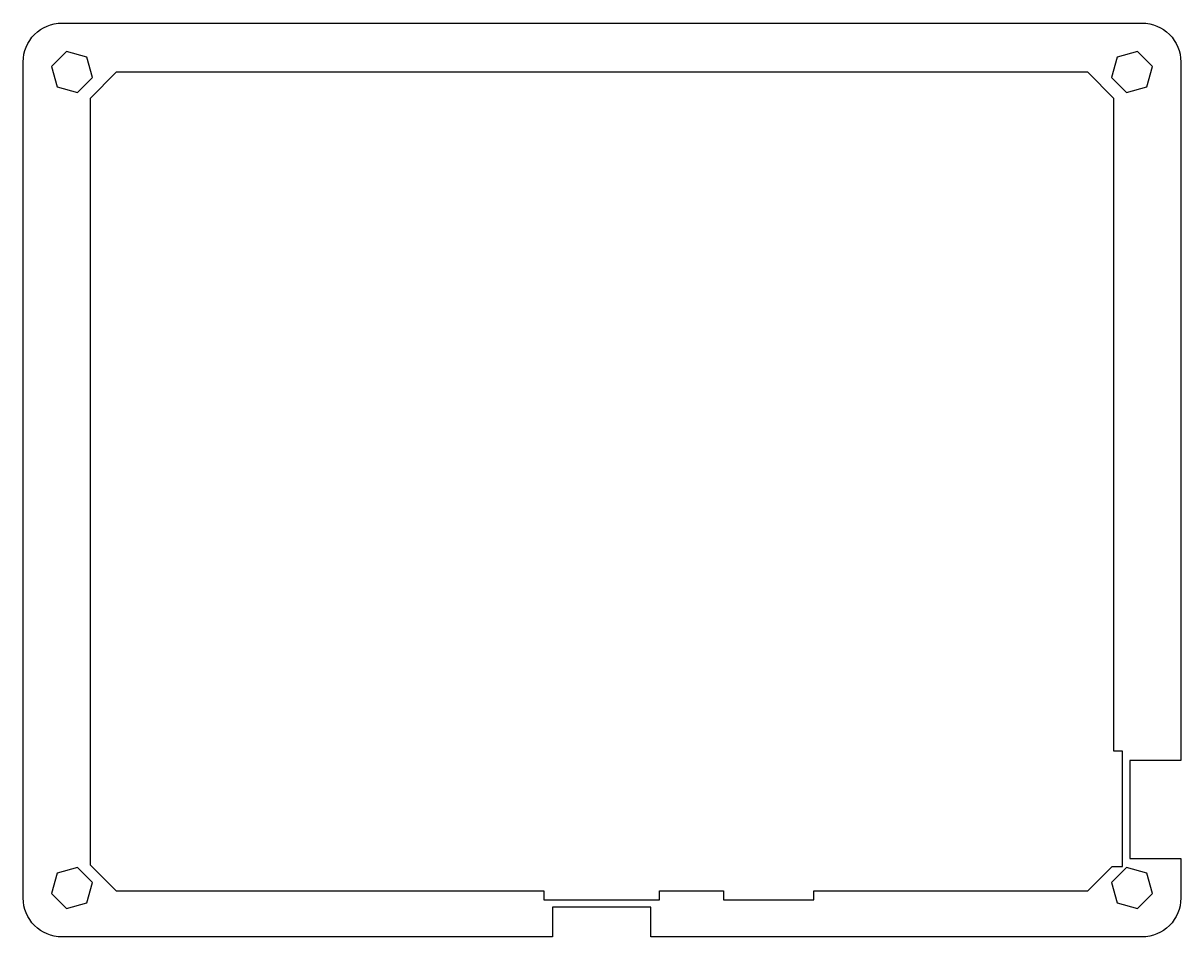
# Model space of a CAD drawing. Header units: millimetres. Extents: x -7 to 157, y -4 to 125.
import ezdxf

# ---------------------------------------------------------------- set-up
doc = ezdxf.new("R2010")
doc.units = ezdxf.units.MM
doc.layers.get('0').update_dxf_attribs({"linetype": 'CONTINUOUS'})

msp = doc.modelspace()

# ---------------------------------------------------------------- linework, layer by layer
msp.add_lwpolyline([(-6.99, 119.83), (-6.99, 119.83, -0.414214), (-1.49, 125.33), (-1.49, 125.33), (151.87, 125.33, -0.414214), (157.37, 119.83), (157.37, 20.6), (150.12, 20.6), (150.12, 6.66), (157.37, 6.66), (157.37, 1.03, -0.414214), (151.87, -4.47), (82.12, -4.47), (82.12, -0.25), (68.18, -0.25), (68.18, -4.47), (-1.49, -4.47, -0.414214), (-6.99, 1.03)], format="xyb", close=True)
for points in [[(-2.95, 119.17), (-2.18, 116.27), (0.72, 115.49), (2.85, 117.61), (2.07, 120.51), (-0.83, 121.29)], [(148.31, 120.51), (147.53, 117.61), (149.66, 115.49), (152.56, 116.27), (153.33, 119.17), (151.21, 121.29)], [(66.95, 2.07), (66.95, 0.79), (83.35, 0.79), (83.35, 2.07), (92.42, 2.07), (92.42, 0.79), (105.26, 0.79), (105.26, 2.07), (144.16, 2.07), (147.63, 5.53), (149.08, 5.53), (149.08, 21.93), (147.87, 21.93), (147.87, 114.64), (144.16, 118.35), (6.22, 118.35), (2.51, 114.64), (2.51, 5.78), (6.22, 2.07)], [(-2.18, 4.59), (-2.95, 1.69), (-0.83, -0.43), (2.07, 0.35), (2.85, 3.25), (0.72, 5.37)], [(149.66, 5.37), (147.53, 3.25), (148.31, 0.35), (151.21, -0.43), (153.33, 1.69), (152.56, 4.59)]]:
    msp.add_lwpolyline(points, close=True)

doc.saveas('drawing.dxf')
